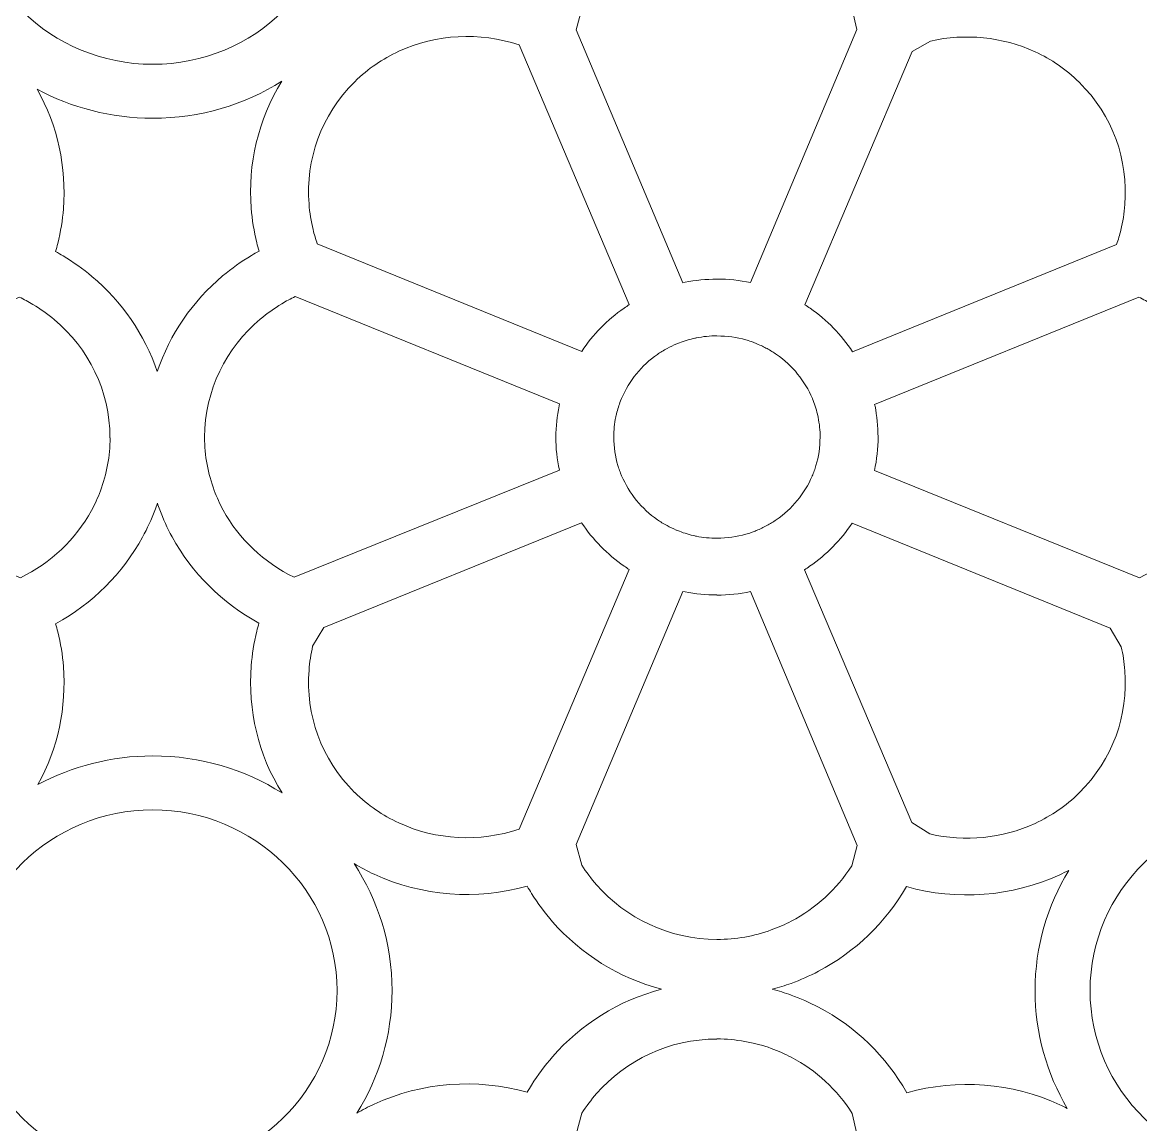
# Model space of a CAD drawing. Header units: millimetres. Extents: x -1200 to 1200, y -590 to 590.
# Drawn here: x -846.8 to -448, y -245.4 to 147.9 of the extents above; entities that cross this region are included whole.
import ezdxf

# ---------------------------------------------------------------- set-up
doc = ezdxf.new("R2010")
doc.units = ezdxf.units.MM
doc.header["$MEASUREMENT"] = 0
doc.layers.add('Layer 1', color=7, linetype='Continuous')

msp = doc.modelspace()

# ---------------------------------------------------------------- linework, layer by layer
at = {"layer": 'Layer 1', "color": 250, "lineweight": 20}
for points, knots in [([(-734.6347, 197.4374), (-734.6347, 197.4374), (-734.6347, 197.4398), (-734.6347, 197.4398), (-734.6347, 197.4398), (-734.5964, 197.4398), (-734.5964, 197.4398), (-734.5967, 215.2064), (-741.9656, 231.3192), (-753.8757, 243.004), (-765.7848, 254.6881), (-782.2063, 261.9169), (-800.3134, 261.9179), (-800.3134, 261.9179), (-800.3134, 261.8803), (-800.3134, 261.8803), (-800.3134, 261.8803), (-800.3186, 261.8803), (-800.3186, 261.8803), (-800.3186, 261.8803), (-800.3211, 261.8803), (-800.3211, 261.8803), (-800.3211, 261.8803), (-800.3211, 261.9179), (-800.3211, 261.9179), (-818.4296, 261.9176), (-834.8532, 254.6881), (-846.763, 243.0026), (-858.6718, 231.3182), (-866.0399, 215.2071), (-866.041, 197.4425), (-866.041, 197.4425), (-866.0026, 197.4425), (-866.0026, 197.4425), (-866.0026, 197.4425), (-866.0026, 197.4374), (-866.0026, 197.4374), (-866.0026, 197.4374), (-866.0026, 197.435), (-866.0026, 197.435), (-866.0026, 197.435), (-866.041, 197.435), (-866.041, 197.435), (-866.0406, 179.6687), (-858.6718, 163.5558), (-846.7613, 151.871), (-834.8522, 140.1874), (-818.4307, 132.9585), (-800.3239, 132.9575), (-800.3239, 132.9575), (-800.3239, 132.9951), (-800.3239, 132.9951), (-800.3239, 132.9951), (-800.3186, 132.9951), (-800.3186, 132.9951), (-800.3186, 132.9951), (-800.3162, 132.9951), (-800.3162, 132.9951), (-800.3162, 132.9951), (-800.3162, 132.9575), (-800.3162, 132.9575), (-782.2073, 132.9578), (-765.7841, 140.1874), (-753.874, 151.8724), (-741.9648, 163.5568), (-734.5974, 179.6676), (-734.5964, 197.4322), (-734.5964, 197.4322), (-734.6347, 197.4322), (-734.6347, 197.4322), (-734.6347, 197.4322), (-734.6347, 197.4374), (-734.6347, 197.4374)], [0, 0, 0, 0, 0.04166667, 0.04166667, 0.04166667, 0.08333333, 0.08333333, 0.08333333, 0.125, 0.125, 0.125, 0.16666667, 0.16666667, 0.16666667, 0.20833333, 0.20833333, 0.20833333, 0.25, 0.25, 0.25, 0.29166667, 0.29166667, 0.29166667, 0.33333333, 0.33333333, 0.33333333, 0.375, 0.375, 0.375, 0.41666667, 0.41666667, 0.41666667, 0.45833333, 0.45833333, 0.45833333, 0.5, 0.5, 0.5, 0.54166667, 0.54166667, 0.54166667, 0.58333333, 0.58333333, 0.58333333, 0.625, 0.625, 0.625, 0.66666667, 0.66666667, 0.66666667, 0.70833333, 0.70833333, 0.70833333, 0.75, 0.75, 0.75, 0.79166667, 0.79166667, 0.79166667, 0.83333333, 0.83333333, 0.83333333, 0.875, 0.875, 0.875, 0.91666667, 0.91666667, 0.91666667, 0.95833333, 0.95833333, 0.95833333, 1, 1, 1, 1]), ([(-334.6335, 197.4374), (-334.6335, 197.4374), (-334.6335, 197.4398), (-334.6335, 197.4398), (-334.6335, 197.4398), (-334.5951, 197.4398), (-334.5951, 197.4398), (-334.5954, 215.2064), (-341.9642, 231.3192), (-353.8744, 243.004), (-365.7835, 254.6881), (-382.205, 261.9169), (-400.3121, 261.9179), (-400.3121, 261.9179), (-400.3121, 261.8803), (-400.3121, 261.8803), (-400.3121, 261.8803), (-400.3174, 261.8803), (-400.3174, 261.8803), (-400.3174, 261.8803), (-400.3198, 261.8803), (-400.3198, 261.8803), (-400.3198, 261.8803), (-400.3198, 261.9179), (-400.3198, 261.9179), (-418.4283, 261.9176), (-434.8519, 254.6881), (-446.7617, 243.0026), (-458.6705, 231.3182), (-466.0386, 215.2071), (-466.0397, 197.4425), (-466.0397, 197.4425), (-466.0013, 197.4425), (-466.0013, 197.4425), (-466.0013, 197.4425), (-466.0013, 197.4374), (-466.0013, 197.4374), (-466.0013, 197.4374), (-466.0013, 197.435), (-466.0013, 197.435), (-466.0013, 197.435), (-466.0397, 197.435), (-466.0397, 197.435), (-466.0393, 179.6687), (-458.6705, 163.5558), (-446.76, 151.871), (-434.8508, 140.1874), (-418.4293, 132.9585), (-400.3226, 132.9575), (-400.3226, 132.9575), (-400.3226, 132.9951), (-400.3226, 132.9951), (-400.3226, 132.9951), (-400.3174, 132.9951), (-400.3174, 132.9951), (-400.3174, 132.9951), (-400.3149, 132.9951), (-400.3149, 132.9951), (-400.3149, 132.9951), (-400.3149, 132.9575), (-400.3149, 132.9575), (-382.2061, 132.9578), (-365.7828, 140.1874), (-353.8726, 151.8724), (-341.9635, 163.5568), (-334.5961, 179.6676), (-334.5951, 197.4322), (-334.5951, 197.4322), (-334.6335, 197.4322), (-334.6335, 197.4322), (-334.6335, 197.4322), (-334.6335, 197.4374), (-334.6335, 197.4374)], [0, 0, 0, 0, 0.04166667, 0.04166667, 0.04166667, 0.08333333, 0.08333333, 0.08333333, 0.125, 0.125, 0.125, 0.16666667, 0.16666667, 0.16666667, 0.20833333, 0.20833333, 0.20833333, 0.25, 0.25, 0.25, 0.29166667, 0.29166667, 0.29166667, 0.33333333, 0.33333333, 0.33333333, 0.375, 0.375, 0.375, 0.41666667, 0.41666667, 0.41666667, 0.45833333, 0.45833333, 0.45833333, 0.5, 0.5, 0.5, 0.54166667, 0.54166667, 0.54166667, 0.58333333, 0.58333333, 0.58333333, 0.625, 0.625, 0.625, 0.66666667, 0.66666667, 0.66666667, 0.70833333, 0.70833333, 0.70833333, 0.75, 0.75, 0.75, 0.79166667, 0.79166667, 0.79166667, 0.83333333, 0.83333333, 0.83333333, 0.875, 0.875, 0.875, 0.91666667, 0.91666667, 0.91666667, 0.95833333, 0.95833333, 0.95833333, 1, 1, 1, 1]), ([(-549.1739, 145.3803), (-549.1739, 145.3803), (-550.855, 152.5979), (-550.855, 152.5979), (-556.201, 161.0682), (-563.7117, 168.0308), (-572.6089, 172.7046), (-574.7995, 173.8554), (-577.183, 174.8997), (-579.7475, 175.825), (-585.828, 178.0177), (-592.3433, 179.2146), (-599.0879, 179.2149), (-599.0879, 179.2149), (-599.0879, 179.1752), (-599.0879, 179.1752), (-599.0879, 179.1752), (-599.0942, 179.1752), (-599.0942, 179.1752), (-616.231, 179.1752), (-631.5958, 171.6329), (-642.0414, 159.7001), (-643.9488, 157.5215), (-645.6944, 155.1964), (-647.2573, 152.747), (-647.2573, 152.747), (-649.2847, 145.2875), (-649.2847, 145.2875), (-649.2847, 145.2875), (-611.2115, 55.0432), (-611.2115, 55.0432), (-611.2115, 55.0432), (-610.4676, 55.1907), (-610.4676, 55.1907), (-606.7933, 55.9171), (-602.9951, 56.2997), (-599.1099, 56.3007), (-599.1099, 56.3007), (-599.1099, 56.3401), (-599.1099, 56.3401), (-599.1099, 56.3401), (-599.0987, 56.3401), (-599.0987, 56.3401), (-595.0415, 56.3401), (-591.0355, 55.9038), (-587.1286, 55.0792), (-587.1286, 55.0792), (-549.1739, 145.3803), (-549.1739, 145.3803)], [0, 0, 0, 0, 0.0625, 0.0625, 0.0625, 0.125, 0.125, 0.125, 0.1875, 0.1875, 0.1875, 0.25, 0.25, 0.25, 0.3125, 0.3125, 0.3125, 0.375, 0.375, 0.375, 0.4375, 0.4375, 0.4375, 0.5, 0.5, 0.5, 0.5625, 0.5625, 0.5625, 0.625, 0.625, 0.625, 0.6875, 0.6875, 0.6875, 0.75, 0.75, 0.75, 0.8125, 0.8125, 0.8125, 0.875, 0.875, 0.875, 0.9375, 0.9375, 0.9375, 1, 1, 1, 1]), ([(-741.6311, 68.8806), (-741.6311, 68.8806), (-647.3501, 30.537), (-647.3501, 30.537), (-643.3647, 36.5587), (-638.2238, 41.8005), (-632.2308, 45.9622), (-631.6066, 46.396), (-630.9871, 46.8108), (-630.3687, 47.2084), (-630.3687, 47.2084), (-669.6672, 139.8828), (-669.6672, 139.8828), (-683.7202, 144.5406), (-699.1407, 143.7963), (-712.5255, 137.6173), (-715.4489, 136.267), (-718.2202, 134.7039), (-720.7994, 132.9311), (-723.381, 131.1566), (-725.8865, 129.0949), (-728.2854, 126.7445), (-728.2854, 126.7445), (-728.2651, 126.7247), (-728.2651, 126.7247), (-728.2651, 126.7247), (-728.2749, 126.7154), (-728.2749, 126.7154), (-740.3814, 114.8384), (-745.8038, 98.8346), (-744.5897, 83.1242), (-744.3466, 79.9761), (-743.8649, 76.9228), (-743.1457, 74.002), (-742.7203, 72.272), (-742.2159, 70.5624), (-741.6311, 68.8806)], [0, 0, 0, 0, 0.08333333, 0.08333333, 0.08333333, 0.16666667, 0.16666667, 0.16666667, 0.25, 0.25, 0.25, 0.33333333, 0.33333333, 0.33333333, 0.41666667, 0.41666667, 0.41666667, 0.5, 0.5, 0.5, 0.58333333, 0.58333333, 0.58333333, 0.66666667, 0.66666667, 0.66666667, 0.75, 0.75, 0.75, 0.83333333, 0.83333333, 0.83333333, 0.91666667, 0.91666667, 0.91666667, 1, 1, 1, 1]), ([(-550.7584, 30.3896), (-550.7584, 30.3896), (-456.5685, 68.6955), (-456.5685, 68.6955), (-455.9836, 70.3773), (-455.4772, 72.0879), (-455.0513, 73.8183), (-454.3321, 76.7391), (-453.8505, 79.792), (-453.6074, 82.9404), (-452.3933, 98.6509), (-457.8156, 114.6546), (-469.9222, 126.5317), (-469.9222, 126.5317), (-469.932, 126.5409), (-469.932, 126.5409), (-469.932, 126.5409), (-469.9117, 126.5607), (-469.9117, 126.5607), (-472.3105, 128.9115), (-474.8158, 130.9731), (-477.3977, 132.7473), (-479.9765, 134.5205), (-482.7482, 136.0836), (-485.6716, 137.4332), (-497.3163, 142.8095), (-510.5037, 144.0711), (-522.99, 141.2409), (-522.99, 141.2409), (-529.4576, 137.5098), (-529.4576, 137.5098), (-529.4576, 137.5098), (-567.7603, 47.1841), (-567.7603, 47.1841), (-567.1091, 46.768), (-566.4695, 46.3427), (-565.8445, 45.9064), (-559.8659, 41.7359), (-554.7365, 36.4626), (-550.7584, 30.3896)], [0, 0, 0, 0, 0.07692308, 0.07692308, 0.07692308, 0.15384615, 0.15384615, 0.15384615, 0.23076923, 0.23076923, 0.23076923, 0.30769231, 0.30769231, 0.30769231, 0.38461538, 0.38461538, 0.38461538, 0.46153846, 0.46153846, 0.46153846, 0.53846154, 0.53846154, 0.53846154, 0.61538462, 0.61538462, 0.61538462, 0.69230769, 0.69230769, 0.69230769, 0.76923077, 0.76923077, 0.76923077, 0.84615385, 0.84615385, 0.84615385, 0.92307692, 0.92307692, 0.92307692, 1, 1, 1, 1]), ([(-841.5702, 124.1084), (-834.1626, 110.9776), (-831.0359, 96.1061), (-832.1697, 81.4324), (-832.4843, 77.3629), (-833.1547, 73.2225), (-834.1801, 69.0565), (-834.42, 68.0816), (-834.6809, 67.1081), (-834.9613, 66.1384), (-834.0667, 65.6467), (-833.1791, 65.1385), (-832.3013, 64.6126), (-828.6576, 62.4292), (-825.2115, 59.9668), (-821.9975, 57.2585), (-811.3391, 48.2773), (-803.1942, 36.5912), (-798.7223, 23.3143), (-794.2637, 36.6665), (-786.0951, 48.4193), (-775.3875, 57.4419), (-772.1732, 60.1506), (-768.7274, 62.6129), (-765.0838, 64.7961), (-764.2059, 65.3219), (-763.3197, 65.8298), (-762.4251, 66.3215), (-762.7055, 67.2919), (-762.9654, 68.2654), (-763.2053, 69.2406), (-764.2307, 73.4066), (-764.901, 77.5467), (-765.2156, 81.6162), (-766.4255, 97.2764), (-762.7819, 113.161), (-754.2625, 126.9152), (-767.5391, 118.5633), (-783.3447, 113.7191), (-800.3162, 113.7188), (-800.3162, 113.7188), (-800.3162, 113.6811), (-800.3162, 113.6811), (-800.3162, 113.6811), (-800.3186, 113.6811), (-800.3186, 113.6811), (-800.3186, 113.6811), (-800.3239, 113.6811), (-800.3239, 113.6811), (-800.3239, 113.6811), (-800.3239, 113.7188), (-800.3239, 113.7188), (-815.2917, 113.7198), (-829.3514, 117.4889), (-841.5702, 124.1084)], [0, 0, 0, 0, 0.05555556, 0.05555556, 0.05555556, 0.11111111, 0.11111111, 0.11111111, 0.16666667, 0.16666667, 0.16666667, 0.22222222, 0.22222222, 0.22222222, 0.27777778, 0.27777778, 0.27777778, 0.33333333, 0.33333333, 0.33333333, 0.38888889, 0.38888889, 0.38888889, 0.44444444, 0.44444444, 0.44444444, 0.5, 0.5, 0.5, 0.55555556, 0.55555556, 0.55555556, 0.61111111, 0.61111111, 0.61111111, 0.66666667, 0.66666667, 0.66666667, 0.72222222, 0.72222222, 0.72222222, 0.77777778, 0.77777778, 0.77777778, 0.83333333, 0.83333333, 0.83333333, 0.88888889, 0.88888889, 0.88888889, 0.94444444, 0.94444444, 0.94444444, 1, 1, 1, 1]), ([(-847.8606, 49.8856), (-847.8606, 49.8856), (-942.0666, 11.6286), (-942.0666, 11.6286), (-941.9903, 11.2994), (-941.9414, 11.0896), (-941.9229, 10.9976), (-941.9229, 10.9976), (-941.9229, 10.9579), (-941.9229, 10.9579), (-941.2236, 7.5108), (-940.8553, 3.8364), (-940.8543, -0.0357), (-940.8543, -0.0357), (-940.8142, -0.0357), (-940.8142, -0.0357), (-940.8142, -0.0357), (-940.8142, -0.0466), (-940.8142, -0.0466), (-940.8142, -4.1076), (-941.2697, -8.1025), (-942.1315, -11.9825), (-942.1315, -11.9825), (-847.5345, -50.2546), (-847.5345, -50.2546), (-836.6957, -44.9997), (-827.8021, -36.5776), (-822.1694, -26.2572), (-820.9969, -24.1079), (-819.9321, -21.7695), (-818.9894, -19.2535), (-816.7537, -13.2882), (-815.5341, -6.8957), (-815.5338, -0.2783), (-815.5338, -0.2783), (-815.5739, -0.2783), (-815.5739, -0.2783), (-815.5739, -0.2783), (-815.5739, -0.2724), (-815.5739, -0.2724), (-815.5739, 16.5405), (-823.2622, 31.6149), (-835.4245, 41.8632), (-837.807, 43.8711), (-840.3603, 45.6956), (-843.0591, 47.3127), (-844.5964, 48.2342), (-846.1994, 49.0921), (-847.8606, 49.8856)], [0, 0, 0, 0, 0.0625, 0.0625, 0.0625, 0.125, 0.125, 0.125, 0.1875, 0.1875, 0.1875, 0.25, 0.25, 0.25, 0.3125, 0.3125, 0.3125, 0.375, 0.375, 0.375, 0.4375, 0.4375, 0.4375, 0.5, 0.5, 0.5, 0.5625, 0.5625, 0.5625, 0.625, 0.625, 0.625, 0.6875, 0.6875, 0.6875, 0.75, 0.75, 0.75, 0.8125, 0.8125, 0.8125, 0.875, 0.875, 0.875, 0.9375, 0.9375, 0.9375, 1, 1, 1, 1]), ([(-655.2602, 11.788), (-655.2602, 11.788), (-749.5255, 50.0693), (-749.5255, 50.0693), (-751.187, 49.2758), (-752.7882, 48.4176), (-754.3259, 47.4965), (-757.0247, 45.879), (-759.5785, 44.0545), (-761.9605, 42.0466), (-774.1232, 31.7983), (-781.8115, 16.7243), (-781.8115, -0.0883), (-781.8115, -0.0883), (-781.8115, -0.0948), (-781.8115, -0.0948), (-781.8115, -0.0948), (-781.8516, -0.0948), (-781.8516, -0.0948), (-781.8512, -6.7116), (-780.6316, -13.1045), (-778.396, -19.0694), (-777.4533, -21.5858), (-776.3885, -23.9238), (-775.2159, -26.0731), (-769.5836, -36.3939), (-760.6907, -44.8163), (-749.8512, -50.0715), (-749.8512, -50.0715), (-655.2828, -11.8114), (-655.2828, -11.8114), (-656.1265, -7.9725), (-656.5712, -4.0343), (-656.5712, -0.0466), (-656.5712, -0.0466), (-656.5712, -0.0357), (-656.5712, -0.0357), (-656.5712, -0.0357), (-656.5311, -0.0357), (-656.5311, -0.0357), (-656.53, 3.7653), (-656.1419, 7.4844), (-655.4045, 11.0828), (-655.4045, 11.0828), (-655.2602, 11.788), (-655.2602, 11.788)], [0, 0, 0, 0, 0.06666667, 0.06666667, 0.06666667, 0.13333333, 0.13333333, 0.13333333, 0.2, 0.2, 0.2, 0.26666667, 0.26666667, 0.26666667, 0.33333333, 0.33333333, 0.33333333, 0.4, 0.4, 0.4, 0.46666667, 0.46666667, 0.46666667, 0.53333333, 0.53333333, 0.53333333, 0.6, 0.6, 0.6, 0.66666667, 0.66666667, 0.66666667, 0.73333333, 0.73333333, 0.73333333, 0.8, 0.8, 0.8, 0.86666667, 0.86666667, 0.86666667, 0.93333333, 0.93333333, 0.93333333, 1, 1, 1, 1]), ([(-448.6723, 49.8856), (-448.6723, 49.8856), (-542.8783, 11.6286), (-542.8783, 11.6286), (-542.8019, 11.2994), (-542.7531, 11.0896), (-542.7346, 10.9976), (-542.7346, 10.9976), (-542.7346, 10.9579), (-542.7346, 10.9579), (-542.0354, 7.5108), (-541.667, 3.8364), (-541.666, -0.0357), (-541.666, -0.0357), (-541.6259, -0.0357), (-541.6259, -0.0357), (-541.6259, -0.0357), (-541.6259, -0.0466), (-541.6259, -0.0466), (-541.6259, -4.1076), (-542.0814, -8.1025), (-542.9432, -11.9825), (-542.9432, -11.9825), (-448.3462, -50.2546), (-448.3462, -50.2546), (-437.5075, -44.9997), (-428.6138, -36.5776), (-422.9812, -26.2572), (-421.8086, -24.1079), (-420.7438, -21.7695), (-419.8011, -19.2535), (-417.5655, -13.2882), (-416.3458, -6.8957), (-416.3455, -0.2783), (-416.3455, -0.2783), (-416.3856, -0.2783), (-416.3856, -0.2783), (-416.3856, -0.2783), (-416.3856, -0.2724), (-416.3856, -0.2724), (-416.3856, 16.5405), (-424.0738, 31.6149), (-436.2362, 41.8632), (-438.6186, 43.8711), (-441.172, 45.6956), (-443.8708, 47.3127), (-445.4081, 48.2342), (-447.0111, 49.0921), (-448.6723, 49.8856)], [0, 0, 0, 0, 0.0625, 0.0625, 0.0625, 0.125, 0.125, 0.125, 0.1875, 0.1875, 0.1875, 0.25, 0.25, 0.25, 0.3125, 0.3125, 0.3125, 0.375, 0.375, 0.375, 0.4375, 0.4375, 0.4375, 0.5, 0.5, 0.5, 0.5625, 0.5625, 0.5625, 0.625, 0.625, 0.625, 0.6875, 0.6875, 0.6875, 0.75, 0.75, 0.75, 0.8125, 0.8125, 0.8125, 0.875, 0.875, 0.875, 0.9375, 0.9375, 0.9375, 1, 1, 1, 1]), ([(-633.8268, -12.0078), (-633.7159, -12.3185), (-633.6026, -12.6231), (-633.4871, -12.9208), (-633.4871, -12.9208), (-633.0944, -13.8498), (-633.0944, -13.8498), (-630.4008, -20.2225), (-625.9439, -25.658), (-620.3402, -29.5496), (-619.3316, -30.2501), (-618.1827, -30.9519), (-616.8996, -31.6503), (-615.8962, -32.1964), (-614.793, -32.7247), (-613.5918, -33.2277), (-613.5918, -33.2277), (-613.5539, -33.2431), (-613.5539, -33.2431), (-613.5539, -33.2431), (-613.512, -33.2602), (-613.512, -33.2602), (-613.512, -33.2602), (-613.1918, -33.3906), (-613.1918, -33.3906), (-611.397, -34.1218), (-609.5165, -34.7199), (-607.5658, -35.1699), (-606.6022, -35.3923), (-606.6248, -35.4047), (-606.4232, -35.4444), (-604.0628, -35.9111), (-601.6165, -36.1571), (-599.1099, -36.1574), (-599.1099, -36.1574), (-599.1099, -36.1178), (-599.1099, -36.1178), (-599.1099, -36.1178), (-599.0987, -36.1178), (-599.0987, -36.1178), (-595.4391, -36.1178), (-591.9897, -35.6302), (-588.8089, -34.723), (-588.2488, -34.5632), (-587.62, -34.363), (-586.9242, -34.1242), (-586.4199, -33.9508), (-585.9343, -33.7725), (-585.4663, -33.5904), (-585.4663, -33.5904), (-585.0736, -33.4251), (-585.0736, -33.4251), (-585.0736, -33.4251), (-585.0683, -33.4231), (-585.0683, -33.4231), (-585.0683, -33.4231), (-584.9878, -33.3834), (-584.9878, -33.3834), (-583.7441, -32.876), (-582.5227, -32.2963), (-581.331, -31.6506), (-580.1646, -31.019), (-579.0312, -30.3216), (-577.9367, -29.565), (-572.3121, -25.6765), (-567.852, -20.2906), (-565.1679, -14.0068), (-565.1679, -14.0068), (-565.1302, -13.9192), (-565.1302, -13.9192), (-565.1302, -13.9192), (-565.1313, -13.9189), (-565.1313, -13.9189), (-564.8767, -13.3194), (-564.6385, -12.7144), (-564.4191, -12.1064), (-564.1634, -11.3984), (-563.9534, -10.7729), (-563.7927, -10.2357), (-562.843, -7.065), (-562.3324, -3.648), (-562.3324, -0.0466), (-562.3324, -0.0466), (-562.3324, -0.0357), (-562.3324, -0.0357), (-562.3324, -0.0357), (-562.2919, -0.0357), (-562.2919, -0.0357), (-562.2922, 2.2734), (-562.5469, 4.6399), (-563.0299, 7.0314), (-563.0299, 7.0314), (-563.0373, 7.0297), (-563.0373, 7.0297), (-563.0373, 7.0297), (-563.2685, 8.1739), (-563.2685, 8.1739), (-563.7212, 10.086), (-564.3127, 11.905), (-565.028, 13.6177), (-565.028, 13.6177), (-565.0552, 13.6834), (-565.0552, 13.6834), (-567.7181, 20.026), (-572.1785, 25.4677), (-577.8157, 29.4007), (-578.9349, 30.1815), (-580.0726, 30.8895), (-581.2218, 31.5174), (-582.244, 32.0758), (-583.4689, 32.6507), (-584.8947, 33.2372), (-584.8947, 33.2372), (-584.8856, 33.2577), (-584.8856, 33.2577), (-584.8856, 33.2577), (-586.2117, 33.7778), (-586.2117, 33.7778), (-586.4453, 33.8634), (-586.6821, 33.9482), (-586.9238, 34.0314), (-587.6196, 34.2702), (-588.2485, 34.4704), (-588.8086, 34.6302), (-591.9897, 35.5373), (-595.4391, 36.0249), (-599.0987, 36.0249), (-599.0987, 36.0249), (-599.1099, 36.0249), (-599.1099, 36.0249), (-599.1099, 36.0249), (-599.1099, 36.0646), (-599.1099, 36.0646), (-601.6162, 36.0643), (-604.0621, 35.8182), (-606.4232, 35.3511), (-606.6409, 35.3084), (-606.5952, 35.3009), (-607.5658, 35.0771), (-609.5161, 34.6275), (-611.397, 34.0286), (-613.1922, 33.2974), (-613.1922, 33.2974), (-613.3575, 33.23), (-613.3575, 33.23), (-614.65, 32.6976), (-615.8316, 32.1385), (-616.9003, 31.5571), (-618.183, 30.859), (-619.3319, 30.1569), (-620.3406, 29.4564), (-625.9439, 25.5648), (-630.4005, 20.1297), (-633.0944, 13.7566), (-633.0944, 13.7566), (-633.4752, 12.856), (-633.4752, 12.856), (-634.0375, 11.4027), (-634.516, 9.8598), (-634.9052, 8.2324), (-635.1347, 7.2733), (-635.1413, 7.3188), (-635.1832, 7.1152), (-635.6554, 4.8086), (-635.9048, 2.4168), (-635.9052, -0.0357), (-635.9052, -0.0357), (-635.8647, -0.0357), (-635.8647, -0.0357), (-635.8647, -0.0357), (-635.8647, -0.0466), (-635.8647, -0.0466), (-635.8647, -3.6409), (-635.3659, -7.0301), (-634.4386, -10.1563), (-634.2757, -10.7058), (-634.0706, -11.3252), (-633.8268, -12.0078)], [0, 0, 0, 0, 0.01694915, 0.01694915, 0.01694915, 0.03389831, 0.03389831, 0.03389831, 0.05084746, 0.05084746, 0.05084746, 0.06779661, 0.06779661, 0.06779661, 0.08474576, 0.08474576, 0.08474576, 0.10169492, 0.10169492, 0.10169492, 0.11864407, 0.11864407, 0.11864407, 0.13559322, 0.13559322, 0.13559322, 0.15254237, 0.15254237, 0.15254237, 0.16949153, 0.16949153, 0.16949153, 0.18644068, 0.18644068, 0.18644068, 0.20338983, 0.20338983, 0.20338983, 0.22033898, 0.22033898, 0.22033898, 0.23728814, 0.23728814, 0.23728814, 0.25423729, 0.25423729, 0.25423729, 0.27118644, 0.27118644, 0.27118644, 0.28813559, 0.28813559, 0.28813559, 0.30508475, 0.30508475, 0.30508475, 0.3220339, 0.3220339, 0.3220339, 0.33898305, 0.33898305, 0.33898305, 0.3559322, 0.3559322, 0.3559322, 0.37288136, 0.37288136, 0.37288136, 0.38983051, 0.38983051, 0.38983051, 0.40677966, 0.40677966, 0.40677966, 0.42372881, 0.42372881, 0.42372881, 0.44067797, 0.44067797, 0.44067797, 0.45762712, 0.45762712, 0.45762712, 0.47457627, 0.47457627, 0.47457627, 0.49152542, 0.49152542, 0.49152542, 0.50847458, 0.50847458, 0.50847458, 0.52542373, 0.52542373, 0.52542373, 0.54237288, 0.54237288, 0.54237288, 0.55932203, 0.55932203, 0.55932203, 0.57627119, 0.57627119, 0.57627119, 0.59322034, 0.59322034, 0.59322034, 0.61016949, 0.61016949, 0.61016949, 0.62711864, 0.62711864, 0.62711864, 0.6440678, 0.6440678, 0.6440678, 0.66101695, 0.66101695, 0.66101695, 0.6779661, 0.6779661, 0.6779661, 0.69491525, 0.69491525, 0.69491525, 0.71186441, 0.71186441, 0.71186441, 0.72881356, 0.72881356, 0.72881356, 0.74576271, 0.74576271, 0.74576271, 0.76271186, 0.76271186, 0.76271186, 0.77966102, 0.77966102, 0.77966102, 0.79661017, 0.79661017, 0.79661017, 0.81355932, 0.81355932, 0.81355932, 0.83050847, 0.83050847, 0.83050847, 0.84745763, 0.84745763, 0.84745763, 0.86440678, 0.86440678, 0.86440678, 0.88135593, 0.88135593, 0.88135593, 0.89830508, 0.89830508, 0.89830508, 0.91525424, 0.91525424, 0.91525424, 0.93220339, 0.93220339, 0.93220339, 0.94915254, 0.94915254, 0.94915254, 0.96610169, 0.96610169, 0.96610169, 0.98305085, 0.98305085, 0.98305085, 1, 1, 1, 1]), ([(-798.6609, -23.6484), (-798.9504, -24.5189), (-799.2566, -25.3812), (-799.5772, -26.2366), (-800.7735, -29.4285), (-802.2449, -32.6176), (-803.9709, -35.7797), (-811.0304, -48.7161), (-821.8217, -59.4499), (-834.9505, -66.6391), (-834.6743, -67.5962), (-834.4165, -68.5553), (-834.1801, -69.5172), (-833.1547, -73.6832), (-832.4843, -77.8233), (-832.1697, -81.8931), (-831.0512, -96.3721), (-834.0807, -111.0441), (-841.2772, -124.0458), (-829.126, -117.5236), (-815.1703, -113.813), (-800.3211, -113.8126), (-800.3211, -113.8126), (-800.3211, -113.775), (-800.3211, -113.775), (-800.3211, -113.775), (-800.3186, -113.775), (-800.3186, -113.775), (-800.3186, -113.775), (-800.3134, -113.775), (-800.3134, -113.775), (-800.3134, -113.775), (-800.3134, -113.8126), (-800.3134, -113.8126), (-783.3213, -113.8136), (-767.4979, -118.6719), (-754.2119, -127.043), (-762.7651, -113.2713), (-766.4252, -97.3719), (-765.2156, -81.7104), (-764.9017, -77.6412), (-764.2311, -73.5012), (-763.206, -69.3345), (-762.9695, -68.3719), (-762.7138, -67.4128), (-762.4376, -66.455), (-775.5654, -59.2655), (-786.3549, -48.532), (-793.4144, -35.5963), (-795.1405, -32.4335), (-796.6119, -29.2448), (-797.8082, -26.0525), (-798.106, -25.2574), (-798.39, -24.4563), (-798.6609, -23.6484)], [0, 0, 0, 0, 0.05555556, 0.05555556, 0.05555556, 0.11111111, 0.11111111, 0.11111111, 0.16666667, 0.16666667, 0.16666667, 0.22222222, 0.22222222, 0.22222222, 0.27777778, 0.27777778, 0.27777778, 0.33333333, 0.33333333, 0.33333333, 0.38888889, 0.38888889, 0.38888889, 0.44444444, 0.44444444, 0.44444444, 0.5, 0.5, 0.5, 0.55555556, 0.55555556, 0.55555556, 0.61111111, 0.61111111, 0.61111111, 0.66666667, 0.66666667, 0.66666667, 0.72222222, 0.72222222, 0.72222222, 0.77777778, 0.77777778, 0.77777778, 0.83333333, 0.83333333, 0.83333333, 0.88888889, 0.88888889, 0.88888889, 0.94444444, 0.94444444, 0.94444444, 1, 1, 1, 1]), ([(-739.3431, -68.0431), (-739.3431, -68.0431), (-743.2912, -74.6974), (-743.2912, -74.6974), (-743.9301, -77.4355), (-744.363, -80.2849), (-744.5897, -83.2187), (-745.8048, -98.9521), (-740.3974, -114.9565), (-728.315, -126.8079), (-728.315, -126.8079), (-728.2749, -126.8079), (-728.2749, -126.8079), (-728.2749, -126.8079), (-728.2651, -126.8175), (-728.2651, -126.8175), (-728.2651, -126.8175), (-728.2854, -126.8374), (-728.2854, -126.8374), (-725.8861, -129.1881), (-723.381, -131.2504), (-720.7994, -133.0246), (-718.2199, -134.7981), (-715.4489, -136.3616), (-712.5258, -137.7108), (-699.1407, -143.8909), (-683.7191, -144.6344), (-669.6658, -139.976), (-669.6658, -139.976), (-630.3687, -47.3033), (-630.3687, -47.3033), (-630.9868, -46.9056), (-631.6066, -46.4892), (-632.2305, -46.0553), (-638.2241, -41.8934), (-643.3657, -36.6533), (-647.3511, -30.6309), (-647.3511, -30.6309), (-739.3431, -68.0431), (-739.3431, -68.0431)], [0, 0, 0, 0, 0.07692308, 0.07692308, 0.07692308, 0.15384615, 0.15384615, 0.15384615, 0.23076923, 0.23076923, 0.23076923, 0.30769231, 0.30769231, 0.30769231, 0.38461538, 0.38461538, 0.38461538, 0.46153846, 0.46153846, 0.46153846, 0.53846154, 0.53846154, 0.53846154, 0.61538462, 0.61538462, 0.61538462, 0.69230769, 0.69230769, 0.69230769, 0.76923077, 0.76923077, 0.76923077, 0.84615385, 0.84615385, 0.84615385, 0.92307692, 0.92307692, 0.92307692, 1, 1, 1, 1]), ([(-458.8536, -68.2268), (-458.8536, -68.2268), (-550.9377, -30.777), (-550.9377, -30.777), (-554.9381, -36.7987), (-560.0737, -42.0214), (-566.0465, -46.1508), (-566.6474, -46.5665), (-567.2588, -46.972), (-567.8782, -47.3662), (-567.8782, -47.3662), (-529.6132, -137.603), (-529.6132, -137.603), (-529.6132, -137.603), (-523.1296, -141.6725), (-523.1296, -141.6725), (-510.6024, -144.543), (-497.3596, -143.2903), (-485.6716, -137.8938), (-482.7482, -136.5443), (-479.9765, -134.9812), (-477.3977, -133.208), (-474.8158, -131.4338), (-472.3105, -129.3722), (-469.9117, -127.0214), (-469.9117, -127.0214), (-469.932, -127.0016), (-469.932, -127.0016), (-469.932, -127.0016), (-469.9222, -126.9924), (-469.9222, -126.9924), (-457.8156, -115.1153), (-452.3933, -99.1119), (-453.6074, -83.4011), (-453.8341, -80.4683), (-454.268, -77.619), (-454.9073, -74.8819), (-454.9073, -74.8819), (-458.8536, -68.2268), (-458.8536, -68.2268)], [0, 0, 0, 0, 0.07692308, 0.07692308, 0.07692308, 0.15384615, 0.15384615, 0.15384615, 0.23076923, 0.23076923, 0.23076923, 0.30769231, 0.30769231, 0.30769231, 0.38461538, 0.38461538, 0.38461538, 0.46153846, 0.46153846, 0.46153846, 0.53846154, 0.53846154, 0.53846154, 0.61538462, 0.61538462, 0.61538462, 0.69230769, 0.69230769, 0.69230769, 0.76923077, 0.76923077, 0.76923077, 0.84615385, 0.84615385, 0.84615385, 0.92307692, 0.92307692, 0.92307692, 1, 1, 1, 1]), ([(-551.0395, -152.9822), (-551.0395, -152.9822), (-549.0617, -145.7414), (-549.0617, -145.7414), (-549.0617, -145.7414), (-587.1286, -55.173), (-587.1286, -55.173), (-591.0355, -55.9984), (-595.0411, -56.4329), (-599.0987, -56.4329), (-599.0987, -56.4329), (-599.1099, -56.4329), (-599.1099, -56.4329), (-599.1099, -56.4329), (-599.1099, -56.3936), (-599.1099, -56.3936), (-602.9948, -56.3926), (-606.7933, -56.01), (-610.4676, -55.2839), (-610.4676, -55.2839), (-611.2111, -55.1364), (-611.2111, -55.1364), (-611.2111, -55.1364), (-649.3164, -145.4546), (-649.3164, -145.4546), (-649.3164, -145.4546), (-647.258, -152.8402), (-647.258, -152.8402), (-645.6947, -155.2899), (-643.9492, -157.6143), (-642.0414, -159.7933), (-631.5958, -171.7261), (-616.231, -179.2685), (-599.0942, -179.2685), (-599.0942, -179.2685), (-599.0879, -179.2685), (-599.0879, -179.2685), (-599.0879, -179.2685), (-599.0879, -179.3081), (-599.0879, -179.3081), (-592.3433, -179.3078), (-585.828, -178.1109), (-579.7475, -175.9182), (-577.183, -174.9929), (-574.7999, -173.9489), (-572.6089, -172.7979), (-563.814, -168.1781), (-556.3733, -161.3211), (-551.0395, -152.9822)], [0, 0, 0, 0, 0.0625, 0.0625, 0.0625, 0.125, 0.125, 0.125, 0.1875, 0.1875, 0.1875, 0.25, 0.25, 0.25, 0.3125, 0.3125, 0.3125, 0.375, 0.375, 0.375, 0.4375, 0.4375, 0.4375, 0.5, 0.5, 0.5, 0.5625, 0.5625, 0.5625, 0.625, 0.625, 0.625, 0.6875, 0.6875, 0.6875, 0.75, 0.75, 0.75, 0.8125, 0.8125, 0.8125, 0.875, 0.875, 0.875, 0.9375, 0.9375, 0.9375, 1, 1, 1, 1]), ([(-734.6347, -197.5319), (-734.6347, -197.5319), (-734.6347, -197.5295), (-734.6347, -197.5295), (-734.6347, -197.5295), (-734.5964, -197.5295), (-734.5964, -197.5295), (-734.5967, -179.7629), (-741.9656, -163.65), (-753.8757, -151.9653), (-765.7848, -140.2812), (-782.2063, -133.0523), (-800.3134, -133.0513), (-800.3134, -133.0513), (-800.3134, -133.089), (-800.3134, -133.089), (-800.3134, -133.089), (-800.3186, -133.089), (-800.3186, -133.089), (-800.3186, -133.089), (-800.3211, -133.089), (-800.3211, -133.089), (-800.3211, -133.089), (-800.3211, -133.0513), (-800.3211, -133.0513), (-818.4296, -133.0516), (-834.8532, -140.2812), (-846.763, -151.9667), (-858.6718, -163.651), (-866.0399, -179.7622), (-866.041, -197.5268), (-866.041, -197.5268), (-866.0026, -197.5268), (-866.0026, -197.5268), (-866.0026, -197.5268), (-866.0026, -197.5319), (-866.0026, -197.5319), (-866.0026, -197.5319), (-866.0026, -197.5343), (-866.0026, -197.5343), (-866.0026, -197.5343), (-866.041, -197.5343), (-866.041, -197.5343), (-866.0406, -215.3006), (-858.6718, -231.4135), (-846.7613, -243.0982), (-834.8522, -254.7819), (-818.4307, -262.0108), (-800.3239, -262.0118), (-800.3239, -262.0118), (-800.3239, -261.9742), (-800.3239, -261.9742), (-800.3239, -261.9742), (-800.3186, -261.9742), (-800.3186, -261.9742), (-800.3186, -261.9742), (-800.3162, -261.9742), (-800.3162, -261.9742), (-800.3162, -261.9742), (-800.3162, -262.0118), (-800.3162, -262.0118), (-782.2073, -262.0115), (-765.7841, -254.7819), (-753.874, -243.0968), (-741.9648, -231.4125), (-734.5974, -215.3016), (-734.5964, -197.537), (-734.5964, -197.537), (-734.6347, -197.537), (-734.6347, -197.537), (-734.6347, -197.537), (-734.6347, -197.5319), (-734.6347, -197.5319)], [0, 0, 0, 0, 0.04166667, 0.04166667, 0.04166667, 0.08333333, 0.08333333, 0.08333333, 0.125, 0.125, 0.125, 0.16666667, 0.16666667, 0.16666667, 0.20833333, 0.20833333, 0.20833333, 0.25, 0.25, 0.25, 0.29166667, 0.29166667, 0.29166667, 0.33333333, 0.33333333, 0.33333333, 0.375, 0.375, 0.375, 0.41666667, 0.41666667, 0.41666667, 0.45833333, 0.45833333, 0.45833333, 0.5, 0.5, 0.5, 0.54166667, 0.54166667, 0.54166667, 0.58333333, 0.58333333, 0.58333333, 0.625, 0.625, 0.625, 0.66666667, 0.66666667, 0.66666667, 0.70833333, 0.70833333, 0.70833333, 0.75, 0.75, 0.75, 0.79166667, 0.79166667, 0.79166667, 0.83333333, 0.83333333, 0.83333333, 0.875, 0.875, 0.875, 0.91666667, 0.91666667, 0.91666667, 0.95833333, 0.95833333, 0.95833333, 1, 1, 1, 1]), ([(-334.6335, -197.5319), (-334.6335, -197.5319), (-334.6335, -197.5295), (-334.6335, -197.5295), (-334.6335, -197.5295), (-334.5951, -197.5295), (-334.5951, -197.5295), (-334.5954, -179.7629), (-341.9642, -163.65), (-353.8744, -151.9653), (-365.7835, -140.2812), (-382.205, -133.0523), (-400.3121, -133.0513), (-400.3121, -133.0513), (-400.3121, -133.089), (-400.3121, -133.089), (-400.3121, -133.089), (-400.3174, -133.089), (-400.3174, -133.089), (-400.3174, -133.089), (-400.3198, -133.089), (-400.3198, -133.089), (-400.3198, -133.089), (-400.3198, -133.0513), (-400.3198, -133.0513), (-418.4283, -133.0516), (-434.8519, -140.2812), (-446.7617, -151.9667), (-458.6705, -163.651), (-466.0386, -179.7622), (-466.0397, -197.5268), (-466.0397, -197.5268), (-466.0013, -197.5268), (-466.0013, -197.5268), (-466.0013, -197.5268), (-466.0013, -197.5319), (-466.0013, -197.5319), (-466.0013, -197.5319), (-466.0013, -197.5343), (-466.0013, -197.5343), (-466.0013, -197.5343), (-466.0397, -197.5343), (-466.0397, -197.5343), (-466.0393, -215.3006), (-458.6705, -231.4135), (-446.76, -243.0982), (-434.8508, -254.7819), (-418.4293, -262.0108), (-400.3226, -262.0118), (-400.3226, -262.0118), (-400.3226, -261.9742), (-400.3226, -261.9742), (-400.3226, -261.9742), (-400.3174, -261.9742), (-400.3174, -261.9742), (-400.3174, -261.9742), (-400.3149, -261.9742), (-400.3149, -261.9742), (-400.3149, -261.9742), (-400.3149, -262.0118), (-400.3149, -262.0118), (-382.2061, -262.0115), (-365.7828, -254.7819), (-353.8726, -243.0968), (-341.9635, -231.4125), (-334.5961, -215.3016), (-334.5951, -197.537), (-334.5951, -197.537), (-334.6335, -197.537), (-334.6335, -197.537), (-334.6335, -197.537), (-334.6335, -197.5319), (-334.6335, -197.5319)], [0, 0, 0, 0, 0.04166667, 0.04166667, 0.04166667, 0.08333333, 0.08333333, 0.08333333, 0.125, 0.125, 0.125, 0.16666667, 0.16666667, 0.16666667, 0.20833333, 0.20833333, 0.20833333, 0.25, 0.25, 0.25, 0.29166667, 0.29166667, 0.29166667, 0.33333333, 0.33333333, 0.33333333, 0.375, 0.375, 0.375, 0.41666667, 0.41666667, 0.41666667, 0.45833333, 0.45833333, 0.45833333, 0.5, 0.5, 0.5, 0.54166667, 0.54166667, 0.54166667, 0.58333333, 0.58333333, 0.58333333, 0.625, 0.625, 0.625, 0.66666667, 0.66666667, 0.66666667, 0.70833333, 0.70833333, 0.70833333, 0.75, 0.75, 0.75, 0.79166667, 0.79166667, 0.79166667, 0.83333333, 0.83333333, 0.83333333, 0.875, 0.875, 0.875, 0.91666667, 0.91666667, 0.91666667, 0.95833333, 0.95833333, 0.95833333, 1, 1, 1, 1]), ([(-727.5219, -241.2816), (-725.4847, -240.1), (-723.4232, -239.0294), (-721.3417, -238.0685), (-704.2767, -230.1902), (-684.8181, -228.7824), (-666.756, -233.8094), (-666.2638, -232.9495), (-665.7543, -232.0968), (-665.229, -231.253), (-663.0035, -227.6783), (-660.4938, -224.2972), (-657.7329, -221.144), (-647.6235, -209.5951), (-634.1529, -201.0574), (-618.8478, -197.056), (-634.1529, -193.0545), (-647.6235, -184.5151), (-657.7329, -172.9662), (-660.4938, -169.813), (-663.0035, -166.4319), (-665.229, -162.8572), (-665.7543, -162.0133), (-666.2642, -161.162), (-666.756, -160.3021), (-684.8181, -165.3294), (-704.2774, -163.921), (-721.342, -156.0424), (-723.7573, -154.9272), (-726.1467, -153.6645), (-728.5005, -152.2524), (-719.9494, -165.298), (-714.9875, -180.8384), (-714.9871, -197.5295), (-714.9871, -197.5295), (-714.9487, -197.5295), (-714.9487, -197.5295), (-714.9487, -197.5295), (-714.9487, -197.5319), (-714.9487, -197.5319), (-714.9487, -197.5319), (-714.9487, -197.537), (-714.9487, -197.537), (-714.9487, -197.537), (-714.9871, -197.537), (-714.9871, -197.537), (-714.9882, -213.5798), (-719.5727, -228.5587), (-727.5219, -241.2816)], [0, 0, 0, 0, 0.0625, 0.0625, 0.0625, 0.125, 0.125, 0.125, 0.1875, 0.1875, 0.1875, 0.25, 0.25, 0.25, 0.3125, 0.3125, 0.3125, 0.375, 0.375, 0.375, 0.4375, 0.4375, 0.4375, 0.5, 0.5, 0.5, 0.5625, 0.5625, 0.5625, 0.625, 0.625, 0.625, 0.6875, 0.6875, 0.6875, 0.75, 0.75, 0.75, 0.8125, 0.8125, 0.8125, 0.875, 0.875, 0.875, 0.9375, 0.9375, 0.9375, 1, 1, 1, 1]), ([(-473.6464, -154.649), (-474.7105, -155.204), (-475.7805, -155.7293), (-476.8554, -156.2254), (-493.957, -164.1212), (-513.4654, -165.52), (-531.5607, -160.4537), (-538.888, -173.2471), (-549.7833, -183.7609), (-562.903, -190.6528), (-566.1259, -192.3462), (-569.3765, -193.7899), (-572.6298, -194.9635), (-574.8376, -195.7598), (-577.0962, -196.4592), (-579.3988, -197.056), (-577.0962, -197.6527), (-574.8376, -198.3504), (-572.6298, -199.1467), (-569.3765, -200.3203), (-566.1259, -201.764), (-562.903, -203.4574), (-549.6748, -210.4064), (-538.7077, -221.0396), (-531.38, -233.9761), (-513.3354, -228.9696), (-493.8998, -230.3828), (-476.8554, -238.2523), (-475.952, -238.6694), (-475.0519, -239.1063), (-474.1559, -239.5652), (-481.462, -227.219), (-485.6486, -212.8622), (-485.6489, -197.5343), (-485.6489, -197.5343), (-485.6873, -197.5343), (-485.6873, -197.5343), (-485.6873, -197.5343), (-485.6873, -197.5319), (-485.6873, -197.5319), (-485.6873, -197.5319), (-485.6873, -197.5268), (-485.6873, -197.5268), (-485.6873, -197.5268), (-485.6489, -197.5268), (-485.6489, -197.5268), (-485.6479, -181.8468), (-481.2663, -167.183), (-473.6464, -154.649)], [0, 0, 0, 0, 0.0625, 0.0625, 0.0625, 0.125, 0.125, 0.125, 0.1875, 0.1875, 0.1875, 0.25, 0.25, 0.25, 0.3125, 0.3125, 0.3125, 0.375, 0.375, 0.375, 0.4375, 0.4375, 0.4375, 0.5, 0.5, 0.5, 0.5625, 0.5625, 0.5625, 0.625, 0.625, 0.625, 0.6875, 0.6875, 0.6875, 0.75, 0.75, 0.75, 0.8125, 0.8125, 0.8125, 0.875, 0.875, 0.875, 0.9375, 0.9375, 0.9375, 1, 1, 1, 1]), ([(-549.1739, -248.6367), (-549.1739, -248.6367), (-550.855, -241.4191), (-550.855, -241.4191), (-556.201, -232.9488), (-563.7117, -225.9862), (-572.6089, -221.3124), (-574.7995, -220.1616), (-577.183, -219.1173), (-579.7475, -218.192), (-585.828, -215.9993), (-592.3433, -214.8024), (-599.0879, -214.802), (-599.0879, -214.802), (-599.0879, -214.8418), (-599.0879, -214.8418), (-599.0879, -214.8418), (-599.0942, -214.8418), (-599.0942, -214.8418), (-616.231, -214.8418), (-631.5958, -222.3841), (-642.0414, -234.3168), (-643.9488, -236.4955), (-645.6944, -238.8206), (-647.2573, -241.27), (-647.2573, -241.27), (-649.2847, -248.7295), (-649.2847, -248.7295), (-649.2847, -248.7295), (-611.2115, -338.9738), (-611.2115, -338.9738), (-611.2115, -338.9738), (-610.4676, -338.8263), (-610.4676, -338.8263), (-606.7933, -338.0998), (-602.9951, -337.7173), (-599.1099, -337.7163), (-599.1099, -337.7163), (-599.1099, -337.6769), (-599.1099, -337.6769), (-599.1099, -337.6769), (-599.0987, -337.6769), (-599.0987, -337.6769), (-595.0415, -337.6769), (-591.0355, -338.1132), (-587.1286, -338.9378), (-587.1286, -338.9378), (-549.1739, -248.6367), (-549.1739, -248.6367)], [0, 0, 0, 0, 0.0625, 0.0625, 0.0625, 0.125, 0.125, 0.125, 0.1875, 0.1875, 0.1875, 0.25, 0.25, 0.25, 0.3125, 0.3125, 0.3125, 0.375, 0.375, 0.375, 0.4375, 0.4375, 0.4375, 0.5, 0.5, 0.5, 0.5625, 0.5625, 0.5625, 0.625, 0.625, 0.625, 0.6875, 0.6875, 0.6875, 0.75, 0.75, 0.75, 0.8125, 0.8125, 0.8125, 0.875, 0.875, 0.875, 0.9375, 0.9375, 0.9375, 1, 1, 1, 1])]:
    msp.add_open_spline(points, degree=3, knots=knots, dxfattribs=at)

doc.saveas('drawing.dxf')
